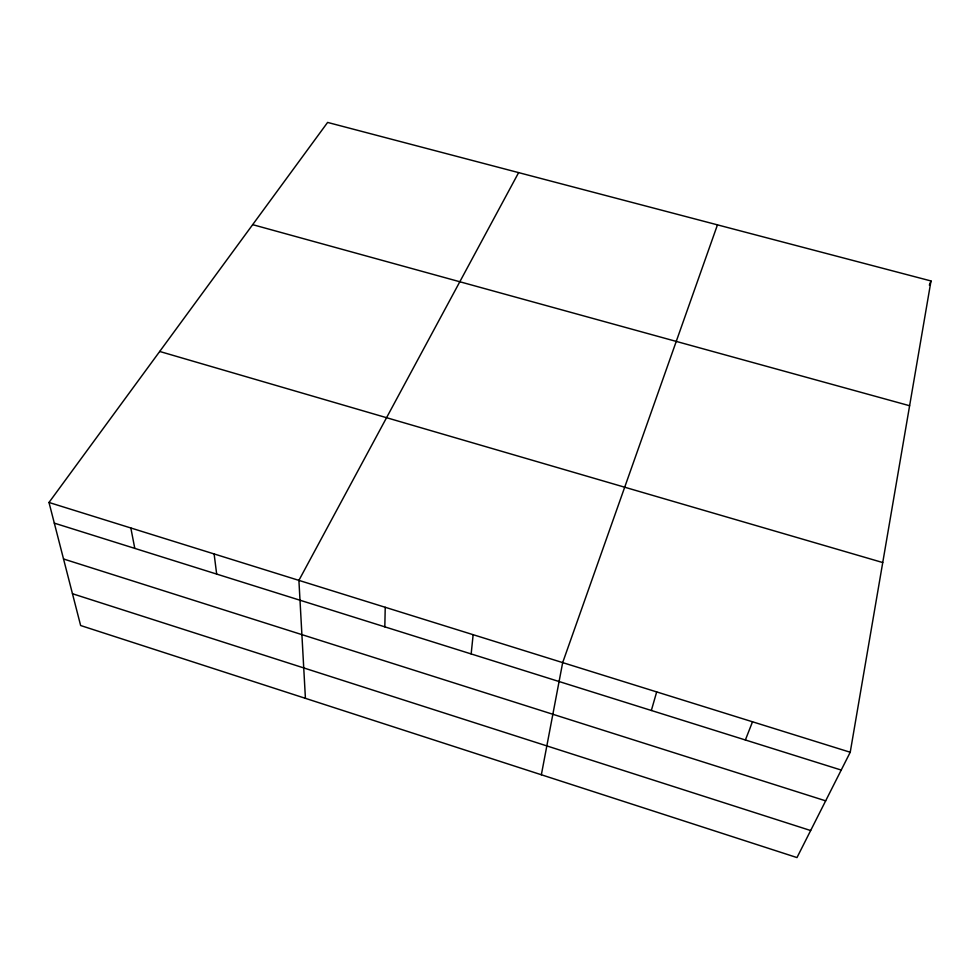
<?xml version="1.0" encoding="UTF-8"?>
<svg xmlns="http://www.w3.org/2000/svg" width="980" height="980" viewBox="0 0 980 980"><rect width="100%" height="100%" fill="white"/><g stroke="black" fill="none" stroke-linecap="round" stroke-linejoin="round"><path stroke-width="1.47" d="M384.822 626.845L385.226 607.282M471.16 653.942L473.144 634.697M850.223 752.248L931 280.966L327.614 122.427L49 502.471L80.642 625.522L796.985 857.573L850.223 752.248L49 502.471M541.352 774.764L562.679 662.602L717.458 224.861M651.345 710.488L656.686 691.905M745.376 739.986L752.518 721.782M929.346 285.143L931 280.966M518.628 172.615L298.9 580.368L305.417 698.336M252.668 224.653L909.611 405.732M159.703 351.465L882.735 562.545M54.317 523.136L841.22 770.06M63.529 558.98L825.662 800.844M72.471 593.733L810.656 830.538M130.83 527.975L134.787 548.384M214.118 553.945L216.666 574.084"/></g></svg>
